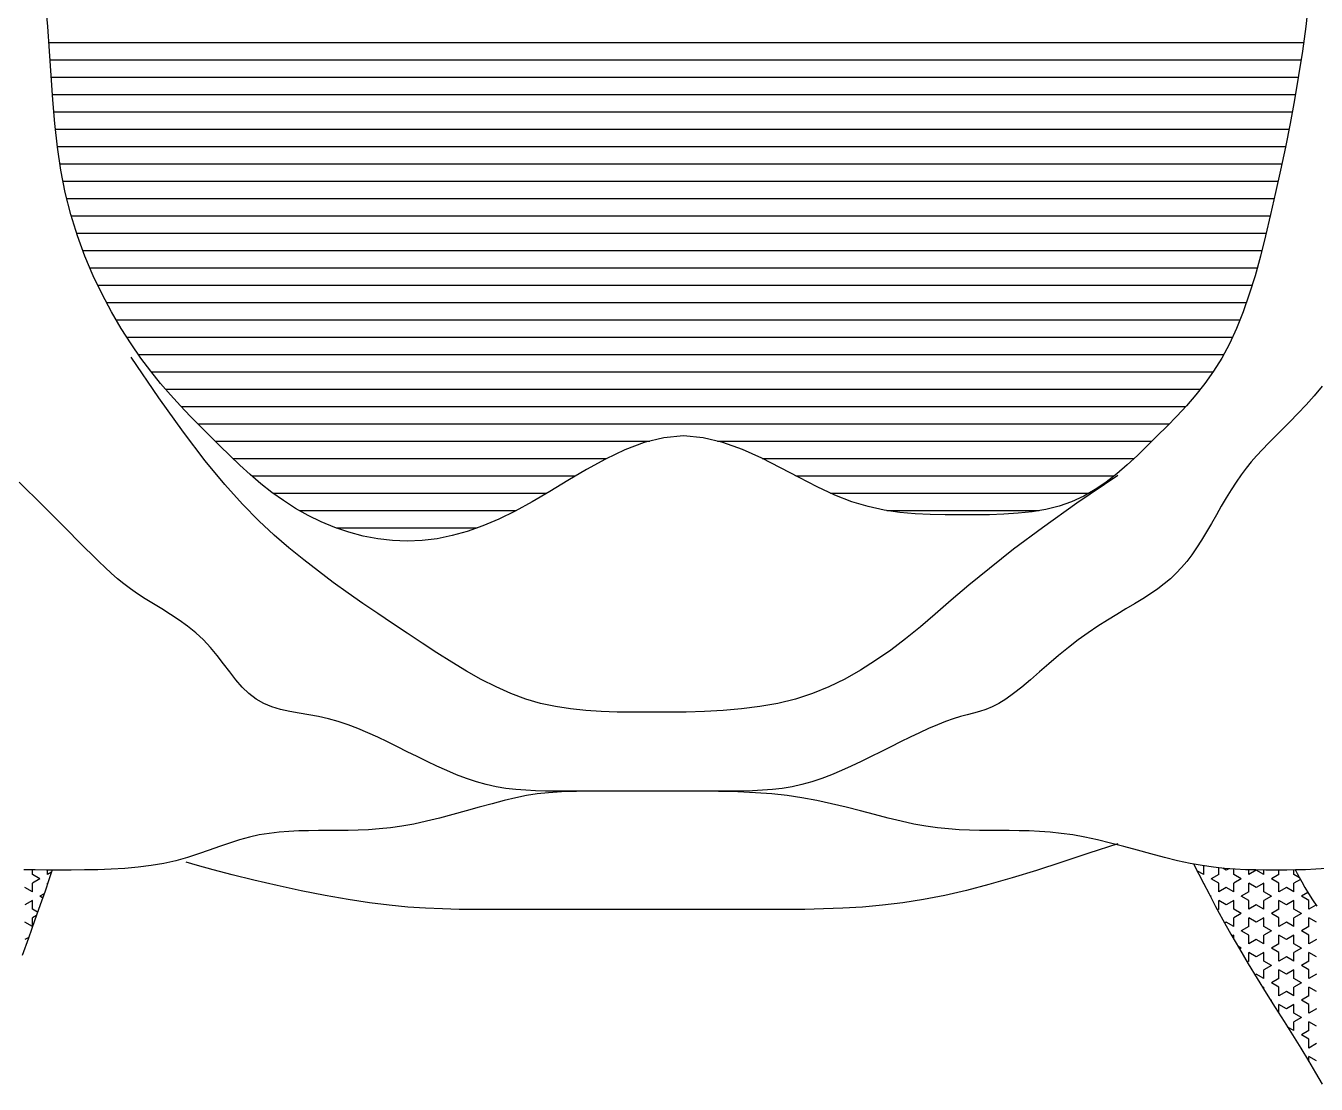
# Model space of a CAD drawing. Extents: x 138.78 to 140.36, y 234.45 to 235.46.
# Drawn here: x 139.306 to 139.877, y 234.53 to 234.998 of the extents above; entities that cross this region are included whole.
import ezdxf

# ---------------------------------------------------------------- set-up
doc = ezdxf.new("R2010")
doc.units = 0
doc.header["$MEASUREMENT"] = 0
doc.layers.get('0').update_dxf_attribs({"linetype": 'CONTINUOUS'})

msp = doc.modelspace()

# ---------------------------------------------------------------- linework, layer by layer
for p, q in [((139.31594, 234.9978), (139.31497, 235.0087)), ((139.87327, 235.0087), (139.87205, 234.9978)), ((139.31674, 234.98693), (139.31594, 234.9978)), ((139.87205, 234.9978), (139.87059, 234.98693)), ((139.31645, 234.99082), (139.87111, 234.99082)), ((139.31747, 234.97614), (139.31674, 234.98693)), ((139.87059, 234.98693), (139.86893, 234.97614)), ((139.317, 234.98315), (139.87001, 234.98315)), ((139.31824, 234.96544), (139.31747, 234.97614)), ((139.31752, 234.97549), (139.86881, 234.97549)), ((139.86893, 234.97614), (139.86709, 234.96544)), ((139.31807, 234.96782), (139.8675, 234.96782)), ((139.31914, 234.95488), (139.31824, 234.96544)), ((139.86709, 234.96544), (139.86512, 234.95488)), ((139.31869, 234.96015), (139.8661, 234.96015)), ((139.32028, 234.9445), (139.31914, 234.95488)), ((139.86512, 234.95488), (139.86305, 234.9445)), ((139.3194, 234.95249), (139.86464, 234.95249)), ((139.32025, 234.94482), (139.86311, 234.94482)), ((139.32177, 234.93431), (139.32028, 234.9445)), ((139.86305, 234.9445), (139.86091, 234.93431)), ((139.32135, 234.93716), (139.8615, 234.93716)), ((139.32369, 234.92437), (139.32177, 234.93431)), ((139.86091, 234.93431), (139.85873, 234.92437)), ((139.3227, 234.92949), (139.85985, 234.92949)), ((139.32613, 234.9147), (139.32369, 234.92437)), ((139.32433, 234.92182), (139.85816, 234.92182)), ((139.85873, 234.92437), (139.85654, 234.9147)), ((139.32905, 234.90533), (139.32613, 234.9147)), ((139.3263, 234.91416), (139.85642, 234.91416)), ((139.85654, 234.9147), (139.85432, 234.90533)), ((139.32869, 234.90649), (139.8546, 234.90649)), ((139.33238, 234.89631), (139.32905, 234.90533)), ((139.85432, 234.90533), (139.85204, 234.89631)), ((139.33145, 234.89883), (139.85267, 234.89883)), ((139.33605, 234.88766), (139.33238, 234.89631)), ((139.85204, 234.89631), (139.84964, 234.88766)), ((139.33456, 234.89116), (139.85061, 234.89116)), ((139.33999, 234.87942), (139.33605, 234.88766)), ((139.84964, 234.88766), (139.84712, 234.87942)), ((139.33804, 234.88349), (139.84837, 234.88349)), ((139.34414, 234.87162), (139.33999, 234.87942)), ((139.3419, 234.87583), (139.84588, 234.87583)), ((139.84712, 234.87942), (139.84442, 234.87162)), ((139.34842, 234.8643), (139.34414, 234.87162)), ((139.84442, 234.87162), (139.84152, 234.8643)), ((139.34616, 234.86816), (139.84305, 234.86816)), ((139.35277, 234.85749), (139.34842, 234.8643)), ((139.84152, 234.8643), (139.83838, 234.85749)), ((139.35085, 234.86049), (139.83976, 234.86049)), ((139.35713, 234.85121), (139.35277, 234.85749)), ((139.356, 234.85283), (139.83585, 234.85283)), ((139.83838, 234.85749), (139.83497, 234.85121)), ((139.36507, 234.83362), (139.35277, 234.85167)), ((139.36149, 234.8454), (139.35713, 234.85121)), ((139.83497, 234.85121), (139.83133, 234.8454)), ((139.36585, 234.84001), (139.36149, 234.8454)), ((139.36169, 234.84516), (139.83116, 234.84516)), ((139.83133, 234.8454), (139.82749, 234.84001)), ((139.37022, 234.83495), (139.36585, 234.84001)), ((139.36802, 234.8375), (139.82549, 234.8375)), ((139.37458, 234.83017), (139.37022, 234.83495)), ((139.82347, 234.83495), (139.81932, 234.83017)), ((139.82749, 234.84001), (139.82347, 234.83495)), ((139.87927, 234.83874), (139.87582, 234.83459)), ((139.37594, 234.81846), (139.36507, 234.83362)), ((139.37894, 234.82559), (139.37458, 234.83017)), ((139.3749, 234.82983), (139.81901, 234.82983)), ((139.81932, 234.83017), (139.81507, 234.82559)), ((139.87222, 234.83057), (139.86859, 234.82673)), ((139.87582, 234.83459), (139.87222, 234.83057)), ((139.3833, 234.82115), (139.37894, 234.82559)), ((139.81507, 234.82559), (139.81075, 234.82115)), ((139.86859, 234.82673), (139.86503, 234.82309)), ((139.38558, 234.80582), (139.37594, 234.81846)), ((139.38231, 234.82216), (139.81173, 234.82216)), ((139.38766, 234.81678), (139.3833, 234.82115)), ((139.81075, 234.82115), (139.80639, 234.81678)), ((139.86164, 234.81969), (139.8585, 234.81654)), ((139.86503, 234.82309), (139.86164, 234.81969)), ((139.39203, 234.81242), (139.38766, 234.81678)), ((139.38995, 234.8145), (139.58217, 234.8145)), ((139.39643, 234.8081), (139.39203, 234.81242)), ((139.57963, 234.81387), (139.57101, 234.81065)), ((139.58831, 234.81601), (139.57963, 234.81387)), ((139.59703, 234.81678), (139.58831, 234.81601)), ((139.60574, 234.81601), (139.59703, 234.81678)), ((139.61443, 234.81392), (139.60574, 234.81601)), ((139.61202, 234.8145), (139.8041, 234.8145)), ((139.62304, 234.8108), (139.61443, 234.81392)), ((139.80202, 234.81243), (139.79762, 234.80815)), ((139.80639, 234.81678), (139.80202, 234.81243)), ((139.8556, 234.8136), (139.8529, 234.81079)), ((139.8585, 234.81654), (139.8556, 234.8136)), ((139.4009, 234.80385), (139.39643, 234.8081)), ((139.39777, 234.80683), (139.56298, 234.80683)), ((139.5625, 234.8066), (139.55412, 234.80201)), ((139.57101, 234.81065), (139.5625, 234.8066)), ((139.63156, 234.80697), (139.62304, 234.8108)), ((139.63993, 234.80272), (139.63156, 234.80697)), ((139.63182, 234.80683), (139.7962, 234.80683)), ((139.79762, 234.80815), (139.79315, 234.804)), ((139.85037, 234.80806), (139.84798, 234.80532)), ((139.8529, 234.81079), (139.85037, 234.80806)), ((139.39421, 234.79533), (139.38558, 234.80582)), ((139.40547, 234.7997), (139.4009, 234.80385)), ((139.55412, 234.80201), (139.54591, 234.79715)), ((139.64814, 234.79838), (139.63993, 234.80272)), ((139.79315, 234.804), (139.78858, 234.80006)), ((139.84569, 234.80251), (139.84347, 234.79957)), ((139.84798, 234.80532), (139.84569, 234.80251)), ((139.30673, 234.79303), (139.30334, 234.79642)), ((139.40201, 234.78662), (139.39421, 234.79533)), ((139.41018, 234.79568), (139.40547, 234.7997)), ((139.40609, 234.79917), (139.54931, 234.79917)), ((139.41506, 234.79184), (139.41018, 234.79568)), ((139.54591, 234.79715), (139.53791, 234.79229)), ((139.64665, 234.79917), (139.78743, 234.79917)), ((139.65614, 234.79424), (139.64814, 234.79838)), ((139.78894, 234.79933), (139.77088, 234.78704)), ((139.78387, 234.79639), (139.77899, 234.79306)), ((139.78858, 234.80006), (139.78387, 234.79639)), ((139.84128, 234.79642), (139.8391, 234.79303)), ((139.84347, 234.79957), (139.84128, 234.79642)), ((139.31033, 234.78943), (139.30673, 234.79303)), ((139.31407, 234.78569), (139.31033, 234.78943)), ((139.42014, 234.78819), (139.41506, 234.79184)), ((139.41553, 234.7915), (139.53657, 234.7915)), ((139.53791, 234.79229), (139.53015, 234.7877)), ((139.66391, 234.79061), (139.65614, 234.79424)), ((139.662, 234.7915), (139.77627, 234.7915)), ((139.67141, 234.78773), (139.66391, 234.79061)), ((139.77391, 234.79014), (139.76859, 234.7877)), ((139.77899, 234.79306), (139.77391, 234.79014)), ((139.83692, 234.78943), (139.83474, 234.78569)), ((139.8391, 234.79303), (139.83692, 234.78943)), ((139.31788, 234.78189), (139.31407, 234.78569)), ((139.4092, 234.7793), (139.40201, 234.78662)), ((139.42546, 234.78479), (139.42014, 234.78819)), ((139.43105, 234.78166), (139.42546, 234.78479)), ((139.42718, 234.78383), (139.52305, 234.78383)), ((139.52264, 234.78361), (139.51538, 234.78007)), ((139.53015, 234.7877), (139.52264, 234.78361)), ((139.67867, 234.78557), (139.67141, 234.78773)), ((139.68573, 234.78401), (139.67867, 234.78557)), ((139.69262, 234.78298), (139.68573, 234.78401)), ((139.68693, 234.78383), (139.75424, 234.78383)), ((139.75718, 234.78434), (139.75116, 234.7833)), ((139.77088, 234.78704), (139.75569, 234.77621)), ((139.76301, 234.78578), (139.75718, 234.78434)), ((139.76859, 234.7877), (139.76301, 234.78578)), ((139.83474, 234.78569), (139.83256, 234.78189)), ((139.32168, 234.77808), (139.31788, 234.78189)), ((139.32542, 234.77434), (139.32168, 234.77808)), ((139.41598, 234.773), (139.4092, 234.7793)), ((139.43687, 234.77884), (139.43105, 234.78166)), ((139.44289, 234.77636), (139.43687, 234.77884)), ((139.51538, 234.78007), (139.50832, 234.77707)), ((139.69937, 234.78235), (139.69262, 234.78298)), ((139.70602, 234.78202), (139.69937, 234.78235)), ((139.71261, 234.7819), (139.70602, 234.78202)), ((139.71916, 234.78189), (139.71261, 234.7819)), ((139.72569, 234.7819), (139.71916, 234.78189)), ((139.7322, 234.78198), (139.72569, 234.7819)), ((139.73863, 234.78219), (139.7322, 234.78198)), ((139.74496, 234.78261), (139.73863, 234.78219)), ((139.75116, 234.7833), (139.74496, 234.78261)), ((139.83038, 234.77808), (139.8282, 234.77434)), ((139.83256, 234.78189), (139.83038, 234.77808)), ((139.32902, 234.77074), (139.32542, 234.77434)), ((139.42256, 234.76735), (139.41598, 234.773)), ((139.44909, 234.77425), (139.44289, 234.77636)), ((139.44346, 234.77617), (139.50579, 234.77617)), ((139.45542, 234.77255), (139.44909, 234.77425)), ((139.46186, 234.7713), (139.45542, 234.77255)), ((139.49468, 234.77271), (139.48803, 234.77134)), ((139.50143, 234.77462), (139.49468, 234.77271)), ((139.50832, 234.77707), (139.50143, 234.77462)), ((139.75569, 234.77621), (139.74294, 234.76667)), ((139.8282, 234.77434), (139.82602, 234.77074)), ((139.33241, 234.76735), (139.32902, 234.77074)), ((139.33556, 234.76421), (139.33241, 234.76735)), ((139.4291, 234.76202), (139.42256, 234.76735)), ((139.46836, 234.77052), (139.46186, 234.7713)), ((139.4749, 234.77025), (139.46836, 234.77052)), ((139.48145, 234.77053), (139.4749, 234.77025)), ((139.48803, 234.77134), (139.48145, 234.77053)), ((139.74294, 234.76667), (139.73224, 234.75826)), ((139.82384, 234.76735), (139.82165, 234.76421)), ((139.82602, 234.77074), (139.82384, 234.76735)), ((139.3385, 234.7613), (139.33556, 234.76421)), ((139.34131, 234.75861), (139.3385, 234.7613)), ((139.43564, 234.75694), (139.4291, 234.76202)), ((139.81943, 234.7613), (139.81714, 234.75861)), ((139.82165, 234.76421), (139.81943, 234.7613)), ((139.34405, 234.75608), (139.34131, 234.75861)), ((139.34678, 234.75369), (139.34405, 234.75608)), ((139.44218, 234.75206), (139.43564, 234.75694)), ((139.73224, 234.75826), (139.72318, 234.7508)), ((139.81475, 234.75608), (139.81222, 234.75369)), ((139.81714, 234.75861), (139.81475, 234.75608)), ((139.34959, 234.7514), (139.34678, 234.75369)), ((139.35253, 234.74918), (139.34959, 234.7514)), ((139.44873, 234.74735), (139.44218, 234.75206)), ((139.72318, 234.7508), (139.71534, 234.74413)), ((139.80953, 234.7514), (139.80662, 234.74918)), ((139.81222, 234.75369), (139.80953, 234.7514)), ((139.35568, 234.74699), (139.35253, 234.74918)), ((139.35907, 234.7448), (139.35568, 234.74699)), ((139.36267, 234.74258), (139.35907, 234.7448)), ((139.45527, 234.74278), (139.44873, 234.74735)), ((139.71534, 234.74413), (139.70832, 234.73807)), ((139.80008, 234.7448), (139.79644, 234.74258)), ((139.80348, 234.74699), (139.80008, 234.7448)), ((139.80662, 234.74918), (139.80348, 234.74699)), ((139.36641, 234.7403), (139.36267, 234.74258)), ((139.37022, 234.7379), (139.36641, 234.7403)), ((139.46181, 234.73831), (139.45527, 234.74278)), ((139.46836, 234.73391), (139.46181, 234.73831)), ((139.70832, 234.73807), (139.70171, 234.73245)), ((139.7926, 234.7403), (139.78858, 234.7379)), ((139.79644, 234.74258), (139.7926, 234.7403)), ((139.37402, 234.73538), (139.37022, 234.7379)), ((139.37776, 234.73268), (139.37402, 234.73538)), ((139.38136, 234.72978), (139.37776, 234.73268)), ((139.4749, 234.72954), (139.46836, 234.73391)), ((139.70171, 234.73245), (139.69516, 234.72714)), ((139.78017, 234.73268), (139.77585, 234.72978)), ((139.78443, 234.73538), (139.78017, 234.73268)), ((139.78858, 234.7379), (139.78443, 234.73538)), ((139.38476, 234.72664), (139.38136, 234.72978)), ((139.3879, 234.72325), (139.38476, 234.72664)), ((139.48144, 234.72519), (139.4749, 234.72954)), ((139.69516, 234.72714), (139.68858, 234.72214)), ((139.7715, 234.72664), (139.76714, 234.72325)), ((139.77585, 234.72978), (139.7715, 234.72664)), ((139.39084, 234.71968), (139.3879, 234.72325)), ((139.48798, 234.72091), (139.48144, 234.72519)), ((139.49453, 234.71677), (139.48798, 234.72091)), ((139.68858, 234.72214), (139.68193, 234.71748)), ((139.76714, 234.72325), (139.76282, 234.71968)), ((139.39365, 234.71606), (139.39084, 234.71968)), ((139.39639, 234.71246), (139.39365, 234.71606)), ((139.50107, 234.71282), (139.49453, 234.71677)), ((139.68193, 234.71748), (139.67517, 234.71319)), ((139.75856, 234.71606), (139.75441, 234.71246)), ((139.76282, 234.71968), (139.75856, 234.71606)), ((139.39912, 234.709), (139.39639, 234.71246)), ((139.50761, 234.70916), (139.50107, 234.71282)), ((139.67517, 234.71319), (139.66829, 234.70931)), ((139.75441, 234.71246), (139.7504, 234.709)), ((139.40193, 234.70578), (139.39912, 234.709)), ((139.40487, 234.7029), (139.40193, 234.70578)), ((139.51415, 234.70583), (139.50761, 234.70916)), ((139.5207, 234.70291), (139.51415, 234.70583)), ((139.66123, 234.70587), (139.65396, 234.70291)), ((139.66829, 234.70931), (139.66123, 234.70587)), ((139.74655, 234.70578), (139.74291, 234.7029)), ((139.7504, 234.709), (139.74655, 234.70578)), ((139.40802, 234.70047), (139.40487, 234.7029)), ((139.41142, 234.69854), (139.40802, 234.70047)), ((139.41506, 234.69706), (139.41142, 234.69854)), ((139.52724, 234.70047), (139.5207, 234.70291)), ((139.53379, 234.69855), (139.52724, 234.70047)), ((139.54037, 234.6971), (139.53379, 234.69855)), ((139.6387, 234.69855), (139.63074, 234.6971)), ((139.64646, 234.70047), (139.6387, 234.69855)), ((139.65396, 234.70291), (139.64646, 234.70047)), ((139.73636, 234.69854), (139.73342, 234.69706)), ((139.73951, 234.70047), (139.73636, 234.69854)), ((139.74291, 234.7029), (139.73951, 234.70047)), ((139.41891, 234.69592), (139.41506, 234.69706)), ((139.42292, 234.69501), (139.41891, 234.69592)), ((139.42707, 234.69425), (139.42292, 234.69501)), ((139.43133, 234.69351), (139.42707, 234.69425)), ((139.43565, 234.69271), (139.43133, 234.69351)), ((139.44, 234.69174), (139.43565, 234.69271)), ((139.54702, 234.69607), (139.54037, 234.6971)), ((139.55377, 234.69538), (139.54702, 234.69607)), ((139.56066, 234.69496), (139.55377, 234.69538)), ((139.56772, 234.69474), (139.56066, 234.69496)), ((139.57499, 234.69466), (139.56772, 234.69474)), ((139.58249, 234.69465), (139.57499, 234.69466)), ((139.59025, 234.69466), (139.58249, 234.69465)), ((139.59821, 234.69474), (139.59025, 234.69466)), ((139.60631, 234.69496), (139.59821, 234.69474)), ((139.61447, 234.69538), (139.60631, 234.69496)), ((139.62264, 234.69607), (139.61447, 234.69538)), ((139.63074, 234.6971), (139.62264, 234.69607)), ((139.71939, 234.69271), (139.71625, 234.69174)), ((139.72234, 234.69351), (139.71939, 234.69271)), ((139.72514, 234.69425), (139.72234, 234.69351)), ((139.72788, 234.69501), (139.72514, 234.69425)), ((139.73062, 234.69592), (139.72788, 234.69501)), ((139.73342, 234.69706), (139.73062, 234.69592)), ((139.44437, 234.69052), (139.44, 234.69174)), ((139.44873, 234.68906), (139.44437, 234.69052)), ((139.45309, 234.6874), (139.44873, 234.68906)), ((139.45745, 234.68556), (139.45309, 234.6874)), ((139.70536, 234.6874), (139.70135, 234.68556)), ((139.70921, 234.68906), (139.70536, 234.6874)), ((139.71285, 234.69052), (139.70921, 234.68906)), ((139.71625, 234.69174), (139.71285, 234.69052)), ((139.46181, 234.68359), (139.45745, 234.68556)), ((139.46617, 234.68152), (139.46181, 234.68359)), ((139.47054, 234.67938), (139.46617, 234.68152)), ((139.69294, 234.68152), (139.68862, 234.67938)), ((139.69719, 234.68359), (139.69294, 234.68152)), ((139.70135, 234.68556), (139.69719, 234.68359)), ((139.4749, 234.6772), (139.47054, 234.67938)), ((139.47926, 234.67503), (139.4749, 234.6772)), ((139.68426, 234.6772), (139.6799, 234.67503)), ((139.68862, 234.67938), (139.68426, 234.6772)), ((139.48362, 234.67289), (139.47926, 234.67503)), ((139.48798, 234.67081), (139.48362, 234.67289)), ((139.49234, 234.66884), (139.48798, 234.67081)), ((139.67118, 234.67081), (139.66681, 234.66884)), ((139.67554, 234.67289), (139.67118, 234.67081)), ((139.6799, 234.67503), (139.67554, 234.67289)), ((139.49671, 234.66701), (139.49234, 234.66884)), ((139.50107, 234.66534), (139.49671, 234.66701)), ((139.50543, 234.66389), (139.50107, 234.66534)), ((139.50979, 234.66266), (139.50543, 234.66389)), ((139.65373, 234.66389), (139.64937, 234.66266)), ((139.65809, 234.66534), (139.65373, 234.66389)), ((139.66245, 234.66701), (139.65809, 234.66534)), ((139.66681, 234.66884), (139.66245, 234.66701)), ((139.51415, 234.6617), (139.50979, 234.66266)), ((139.51852, 234.66098), (139.51415, 234.6617)), ((139.52288, 234.66047), (139.51852, 234.66098)), ((139.52724, 234.66012), (139.52288, 234.66047)), ((139.5316, 234.65991), (139.52724, 234.66012)), ((139.53235, 234.65853), (139.52764, 234.65781)), ((139.53596, 234.6598), (139.5316, 234.65991)), ((139.53737, 234.65905), (139.53235, 234.65853)), ((139.54032, 234.65976), (139.53596, 234.6598)), ((139.54305, 234.65939), (139.53737, 234.65905)), ((139.54469, 234.65976), (139.54032, 234.65976)), ((139.54975, 234.6596), (139.54305, 234.65939)), ((139.54905, 234.65976), (139.54469, 234.65976)), ((139.55341, 234.65976), (139.54905, 234.65976)), ((139.55784, 234.65971), (139.54975, 234.6596)), ((139.55777, 234.65976), (139.55341, 234.65976)), ((139.56213, 234.65976), (139.55777, 234.65976)), ((139.56766, 234.65975), (139.55784, 234.65971)), ((139.56649, 234.65976), (139.56213, 234.65976)), ((139.57086, 234.65976), (139.56649, 234.65976)), ((139.57958, 234.65976), (139.56766, 234.65975)), ((139.57522, 234.65976), (139.57086, 234.65976)), ((139.57958, 234.65976), (139.57522, 234.65976)), ((139.58394, 234.65976), (139.57958, 234.65976)), ((139.59188, 234.65975), (139.57958, 234.65976)), ((139.5883, 234.65976), (139.58394, 234.65976)), ((139.59267, 234.65976), (139.5883, 234.65976)), ((139.60275, 234.65971), (139.59188, 234.65975)), ((139.59703, 234.65976), (139.59267, 234.65976)), ((139.60139, 234.65976), (139.59703, 234.65976)), ((139.60575, 234.65976), (139.60139, 234.65976)), ((139.6124, 234.6596), (139.60275, 234.65971)), ((139.61011, 234.65976), (139.60575, 234.65976)), ((139.61447, 234.65976), (139.61011, 234.65976)), ((139.62102, 234.65939), (139.6124, 234.6596)), ((139.61884, 234.65976), (139.61447, 234.65976)), ((139.6232, 234.6598), (139.61884, 234.65976)), ((139.62882, 234.65905), (139.62102, 234.65939)), ((139.62756, 234.65991), (139.6232, 234.6598)), ((139.63192, 234.66012), (139.62756, 234.65991)), ((139.63601, 234.65853), (139.62882, 234.65905)), ((139.63628, 234.66047), (139.63192, 234.66012)), ((139.64279, 234.65781), (139.63601, 234.65853)), ((139.64064, 234.66098), (139.63628, 234.66047)), ((139.64501, 234.6617), (139.64064, 234.66098)), ((139.64937, 234.66266), (139.64501, 234.6617)), ((139.5067, 234.65266), (139.50089, 234.65103)), ((139.51236, 234.65421), (139.5067, 234.65266)), ((139.51778, 234.65563), (139.51236, 234.65421)), ((139.52288, 234.65685), (139.51778, 234.65563)), ((139.52764, 234.65781), (139.52288, 234.65685)), ((139.64937, 234.65685), (139.64279, 234.65781)), ((139.6559, 234.65563), (139.64937, 234.65685)), ((139.66241, 234.65421), (139.6559, 234.65563)), ((139.66884, 234.65266), (139.66241, 234.65421)), ((139.67517, 234.65103), (139.66884, 234.65266)), ((139.48914, 234.64785), (139.48338, 234.64643)), ((139.49501, 234.64941), (139.48914, 234.64785)), ((139.50089, 234.65103), (139.49501, 234.64941)), ((139.68137, 234.64941), (139.67517, 234.65103)), ((139.6874, 234.64785), (139.68137, 234.64941)), ((139.69322, 234.64643), (139.6874, 234.64785)), ((139.41383, 234.64108), (139.40947, 234.64036)), ((139.4182, 234.6416), (139.41383, 234.64108)), ((139.42256, 234.64195), (139.4182, 234.6416)), ((139.42692, 234.64216), (139.42256, 234.64195)), ((139.43128, 234.64226), (139.42692, 234.64216)), ((139.43564, 234.6423), (139.43128, 234.64226)), ((139.44, 234.64231), (139.43564, 234.6423)), ((139.44437, 234.64231), (139.44, 234.64231)), ((139.44877, 234.64235), (139.44437, 234.64231)), ((139.45324, 234.64246), (139.44877, 234.64235)), ((139.45781, 234.64267), (139.45324, 234.64246)), ((139.46252, 234.64302), (139.45781, 234.64267)), ((139.4674, 234.64354), (139.46252, 234.64302)), ((139.47248, 234.64426), (139.4674, 234.64354)), ((139.47781, 234.64522), (139.47248, 234.64426)), ((139.48338, 234.64643), (139.47781, 234.64522)), ((139.6988, 234.64522), (139.69322, 234.64643)), ((139.70412, 234.64426), (139.6988, 234.64522)), ((139.70921, 234.64354), (139.70412, 234.64426)), ((139.71408, 234.64302), (139.70921, 234.64354)), ((139.71879, 234.64267), (139.71408, 234.64302)), ((139.72336, 234.64246), (139.71879, 234.64267)), ((139.72783, 234.64235), (139.72336, 234.64246)), ((139.73224, 234.64231), (139.72783, 234.64235)), ((139.7366, 234.64231), (139.73224, 234.64231)), ((139.74097, 234.6423), (139.7366, 234.64231)), ((139.74537, 234.64226), (139.74097, 234.6423)), ((139.74984, 234.64216), (139.74537, 234.64226)), ((139.75441, 234.64195), (139.74984, 234.64216)), ((139.75912, 234.6416), (139.75441, 234.64195)), ((139.764, 234.64108), (139.75912, 234.6416)), ((139.76908, 234.64036), (139.764, 234.64108)), ((139.39634, 234.63677), (139.39187, 234.63521)), ((139.40074, 234.63819), (139.39634, 234.63677)), ((139.40511, 234.6394), (139.40074, 234.63819)), ((139.40947, 234.64036), (139.40511, 234.6394)), ((139.7744, 234.6394), (139.76908, 234.64036)), ((139.77998, 234.63819), (139.7744, 234.6394)), ((139.78894, 234.63649), (139.77625, 234.63227)), ((139.78576, 234.63677), (139.77998, 234.63819)), ((139.79168, 234.63521), (139.78576, 234.63677)), ((139.37771, 234.63041), (139.37263, 234.62899)), ((139.38259, 234.63196), (139.37771, 234.63041)), ((139.3873, 234.63359), (139.38259, 234.63196)), ((139.39187, 234.63521), (139.3873, 234.63359)), ((139.77625, 234.63227), (139.7643, 234.62834)), ((139.79767, 234.63359), (139.79168, 234.63521)), ((139.80365, 234.63196), (139.79767, 234.63359)), ((139.80957, 234.63041), (139.80365, 234.63196)), ((139.81535, 234.62899), (139.80957, 234.63041)), ((139.31033, 234.62491), (139.30535, 234.62502)), ((139.30914, 234.62285), (139.30914, 234.62493)), ((139.31546, 234.62487), (139.31033, 234.62491)), ((139.32078, 234.62486), (139.31546, 234.62487)), ((139.31578, 234.62285), (139.31578, 234.62487)), ((139.31788, 234.62487), (139.31749, 234.6237)), ((139.32636, 234.62487), (139.32078, 234.62486)), ((139.33214, 234.62491), (139.32636, 234.62487)), ((139.33806, 234.62502), (139.33214, 234.62491)), ((139.34405, 234.62523), (139.33806, 234.62502)), ((139.35003, 234.62557), (139.34405, 234.62523)), ((139.35595, 234.62609), (139.35003, 234.62557)), ((139.36173, 234.62681), (139.35595, 234.62609)), ((139.36731, 234.62777), (139.36173, 234.62681)), ((139.37263, 234.62899), (139.36731, 234.62777)), ((139.3822, 234.62682), (139.37719, 234.62835)), ((139.38911, 234.6249), (139.3822, 234.62682)), ((139.39753, 234.62272), (139.38911, 234.6249)), ((139.75298, 234.62471), (139.74224, 234.62141)), ((139.7643, 234.62834), (139.75298, 234.62471)), ((139.82093, 234.62777), (139.81535, 234.62899)), ((139.82625, 234.62681), (139.82093, 234.62777)), ((139.82253, 234.62748), (139.82335, 234.62583)), ((139.82335, 234.62583), (139.82481, 234.62297)), ((139.82699, 234.62285), (139.82399, 234.62457)), ((139.83133, 234.62609), (139.82625, 234.62681)), ((139.82702, 234.6267), (139.82699, 234.62668)), ((139.82699, 234.62285), (139.82699, 234.62668)), ((139.83621, 234.62557), (139.83133, 234.62609)), ((139.83362, 234.62285), (139.83362, 234.62585)), ((139.83694, 234.62476), (139.83539, 234.62566)), ((139.84092, 234.62523), (139.83621, 234.62557)), ((139.83811, 234.62543), (139.83694, 234.62476)), ((139.84026, 234.62285), (139.84026, 234.62527)), ((139.84549, 234.62502), (139.84092, 234.62523)), ((139.84996, 234.62491), (139.84549, 234.62502)), ((139.8469, 234.62285), (139.8469, 234.62498)), ((139.85022, 234.62476), (139.8469, 234.62285)), ((139.85436, 234.62487), (139.84996, 234.62491)), ((139.85354, 234.62285), (139.85022, 234.62476)), ((139.85354, 234.62285), (139.85354, 234.62488)), ((139.85873, 234.62486), (139.85436, 234.62487)), ((139.8631, 234.62487), (139.85873, 234.62486)), ((139.86018, 234.62285), (139.86018, 234.62486)), ((139.8675, 234.62491), (139.8631, 234.62487)), ((139.8635, 234.62476), (139.86331, 234.62487)), ((139.86369, 234.62487), (139.8635, 234.62476)), ((139.86682, 234.62285), (139.86682, 234.6249)), ((139.86743, 234.62491), (139.86764, 234.6245)), ((139.87197, 234.62502), (139.8675, 234.62491)), ((139.86764, 234.6245), (139.86821, 234.6234)), ((139.87654, 234.62523), (139.87197, 234.62502)), ((139.88125, 234.62557), (139.87654, 234.62523)), ((139.31246, 234.62093), (139.30914, 234.62285)), ((139.31246, 234.62093), (139.30914, 234.61901)), ((139.30914, 234.61518), (139.30914, 234.61901)), ((139.3164, 234.62048), (139.31473, 234.61559)), ((139.31754, 234.62386), (139.31578, 234.62285)), ((139.31578, 234.61866), (139.31578, 234.61901)), ((139.31588, 234.61896), (139.31578, 234.61901)), ((139.31749, 234.6237), (139.3164, 234.62048)), ((139.40707, 234.62039), (139.39753, 234.62272)), ((139.41735, 234.61802), (139.40707, 234.62039)), ((139.73197, 234.61845), (139.72209, 234.61584)), ((139.74224, 234.62141), (139.73197, 234.61845)), ((139.82481, 234.62297), (139.82681, 234.61906)), ((139.82681, 234.61906), (139.82931, 234.61429)), ((139.82699, 234.61901), (139.82687, 234.61895)), ((139.82699, 234.61873), (139.82699, 234.61901)), ((139.83362, 234.62285), (139.83031, 234.62093)), ((139.83362, 234.61901), (139.83031, 234.62093)), ((139.83362, 234.61518), (139.83362, 234.61901)), ((139.84358, 234.62093), (139.84026, 234.62285)), ((139.84358, 234.62093), (139.84026, 234.61901)), ((139.84026, 234.61518), (139.84026, 234.61901)), ((139.8469, 234.61518), (139.8469, 234.61901)), ((139.85022, 234.6171), (139.8469, 234.61901)), ((139.85354, 234.61901), (139.85022, 234.6171)), ((139.85354, 234.61518), (139.85354, 234.61901)), ((139.86018, 234.62285), (139.85686, 234.62093)), ((139.86018, 234.61901), (139.85686, 234.62093)), ((139.86018, 234.61518), (139.86018, 234.61901)), ((139.86926, 234.62144), (139.86682, 234.62285)), ((139.86968, 234.62067), (139.86682, 234.61901)), ((139.86682, 234.61518), (139.86682, 234.61901)), ((139.86821, 234.6234), (139.8691, 234.62173)), ((139.8691, 234.62173), (139.87027, 234.6196)), ((139.87027, 234.6196), (139.87168, 234.61713)), ((139.30914, 234.61518), (139.30582, 234.6171)), ((139.3143, 234.61432), (139.31246, 234.61326)), ((139.31369, 234.61255), (139.31246, 234.61326)), ((139.31473, 234.61559), (139.3126, 234.60941)), ((139.42798, 234.61572), (139.41735, 234.61802)), ((139.43857, 234.6136), (139.42798, 234.61572)), ((139.44873, 234.61178), (139.43857, 234.6136)), ((139.71251, 234.61361), (139.70316, 234.61178)), ((139.72209, 234.61584), (139.71251, 234.61361)), ((139.82931, 234.61429), (139.83222, 234.60881)), ((139.83031, 234.61326), (139.82965, 234.61364)), ((139.83031, 234.61326), (139.82996, 234.61306)), ((139.83694, 234.6171), (139.83362, 234.61518)), ((139.84026, 234.61518), (139.83694, 234.6171)), ((139.8469, 234.61518), (139.84358, 234.61326)), ((139.8469, 234.61135), (139.84358, 234.61326)), ((139.85686, 234.61326), (139.85354, 234.61518)), ((139.85686, 234.61326), (139.85354, 234.61135)), ((139.8635, 234.6171), (139.86018, 234.61518)), ((139.86682, 234.61518), (139.8635, 234.6171)), ((139.873, 234.61491), (139.87014, 234.61326)), ((139.87346, 234.61135), (139.87014, 234.61326)), ((139.87168, 234.61713), (139.87328, 234.61444)), ((139.87328, 234.61444), (139.87504, 234.61164)), ((139.30914, 234.61135), (139.30582, 234.60943)), ((139.30914, 234.60751), (139.30914, 234.61135)), ((139.31147, 234.60617), (139.30914, 234.60751)), ((139.3126, 234.60941), (139.31014, 234.60236)), ((139.45816, 234.61034), (139.44873, 234.61178)), ((139.4669, 234.60926), (139.45816, 234.61034)), ((139.4751, 234.60848), (139.4669, 234.60926)), ((139.48289, 234.60796), (139.4751, 234.60848)), ((139.49041, 234.60765), (139.48289, 234.60796)), ((139.4978, 234.60748), (139.49041, 234.60765)), ((139.50518, 234.60742), (139.4978, 234.60748)), ((139.5127, 234.60742), (139.50518, 234.60742)), ((139.52046, 234.60742), (139.5127, 234.60742)), ((139.52842, 234.60742), (139.52046, 234.60742)), ((139.53652, 234.60742), (139.52842, 234.60742)), ((139.54469, 234.60742), (139.53652, 234.60742)), ((139.55285, 234.60742), (139.54469, 234.60742)), ((139.56095, 234.60742), (139.55285, 234.60742)), ((139.56891, 234.60742), (139.56095, 234.60742)), ((139.57667, 234.60742), (139.56891, 234.60742)), ((139.58418, 234.60742), (139.57667, 234.60742)), ((139.59148, 234.60742), (139.58418, 234.60742)), ((139.59865, 234.60742), (139.59148, 234.60742)), ((139.60575, 234.60742), (139.59865, 234.60742)), ((139.61285, 234.60742), (139.60575, 234.60742)), ((139.62002, 234.60742), (139.61285, 234.60742)), ((139.62732, 234.60742), (139.62002, 234.60742)), ((139.63483, 234.60742), (139.62732, 234.60742)), ((139.6426, 234.60742), (139.63483, 234.60742)), ((139.65062, 234.60748), (139.6426, 234.60742)), ((139.65888, 234.60765), (139.65062, 234.60748)), ((139.66736, 234.60796), (139.65888, 234.60765)), ((139.67605, 234.60848), (139.66736, 234.60796)), ((139.68492, 234.60926), (139.67605, 234.60848)), ((139.69396, 234.61034), (139.68492, 234.60926)), ((139.70316, 234.61178), (139.69396, 234.61034)), ((139.83222, 234.60881), (139.83547, 234.60282)), ((139.83362, 234.60751), (139.83309, 234.6072)), ((139.83362, 234.60751), (139.83362, 234.61135)), ((139.83694, 234.60943), (139.83362, 234.61135)), ((139.84026, 234.61135), (139.83694, 234.60943)), ((139.84026, 234.60751), (139.84026, 234.61135)), ((139.84358, 234.6056), (139.84026, 234.60751)), ((139.8469, 234.60751), (139.8469, 234.61135)), ((139.85022, 234.60943), (139.8469, 234.60751)), ((139.85354, 234.60751), (139.85022, 234.60943)), ((139.85354, 234.60751), (139.85354, 234.61135)), ((139.86018, 234.60751), (139.85686, 234.6056)), ((139.86018, 234.60751), (139.86018, 234.61135)), ((139.8635, 234.60943), (139.86018, 234.61135)), ((139.86682, 234.61135), (139.8635, 234.60943)), ((139.86682, 234.60751), (139.86682, 234.61135)), ((139.87014, 234.6056), (139.86682, 234.60751)), ((139.87346, 234.60751), (139.87346, 234.61135)), ((139.8766, 234.60933), (139.87346, 234.60751)), ((139.87504, 234.61164), (139.87691, 234.60887)), ((139.30914, 234.59985), (139.30582, 234.60176)), ((139.31014, 234.60236), (139.30745, 234.59481)), ((139.31097, 234.60474), (139.30914, 234.60368)), ((139.30914, 234.59985), (139.30914, 234.60368)), ((139.83547, 234.60282), (139.839, 234.59648)), ((139.83694, 234.60176), (139.83628, 234.60138)), ((139.84026, 234.59985), (139.83694, 234.60176)), ((139.84358, 234.6056), (139.84026, 234.60368)), ((139.84026, 234.59985), (139.84026, 234.60368)), ((139.8469, 234.59985), (139.8469, 234.60368)), ((139.85022, 234.60176), (139.8469, 234.60368)), ((139.85354, 234.60368), (139.85022, 234.60176)), ((139.85354, 234.59985), (139.85354, 234.60368)), ((139.86018, 234.60368), (139.85686, 234.6056)), ((139.86018, 234.59985), (139.86018, 234.60368)), ((139.8635, 234.60176), (139.86018, 234.59985)), ((139.86682, 234.59985), (139.8635, 234.60176)), ((139.87014, 234.6056), (139.86682, 234.60368)), ((139.86682, 234.59985), (139.86682, 234.60368)), ((139.87346, 234.59985), (139.87346, 234.60368)), ((139.87678, 234.60176), (139.87346, 234.60368)), ((139.839, 234.59648), (139.84274, 234.58997)), ((139.84026, 234.59601), (139.83952, 234.59558)), ((139.84026, 234.59428), (139.84026, 234.59601)), ((139.8469, 234.59985), (139.84358, 234.59793)), ((139.8469, 234.59601), (139.84358, 234.59793)), ((139.8469, 234.59218), (139.8469, 234.59601)), ((139.85686, 234.59793), (139.85354, 234.59985)), ((139.85686, 234.59793), (139.85354, 234.59601)), ((139.85354, 234.59218), (139.85354, 234.59601)), ((139.86018, 234.59218), (139.86018, 234.59601)), ((139.8635, 234.5941), (139.86018, 234.59601)), ((139.86682, 234.59601), (139.8635, 234.5941)), ((139.86682, 234.59218), (139.86682, 234.59601)), ((139.87346, 234.59985), (139.87014, 234.59793)), ((139.87346, 234.59601), (139.87014, 234.59793)), ((139.87346, 234.59218), (139.87346, 234.59601)), ((139.30745, 234.59481), (139.30466, 234.58715)), ((139.30755, 234.5951), (139.30582, 234.5941)), ((139.84358, 234.59026), (139.84207, 234.59114)), ((139.84274, 234.58997), (139.84661, 234.58343)), ((139.84358, 234.59026), (139.84282, 234.58983)), ((139.85022, 234.5941), (139.8469, 234.59218)), ((139.85354, 234.59218), (139.85022, 234.5941)), ((139.86018, 234.59218), (139.85686, 234.59026)), ((139.86018, 234.58835), (139.85686, 234.59026)), ((139.87014, 234.59026), (139.86682, 234.59218)), ((139.87014, 234.59026), (139.86682, 234.58835)), ((139.87678, 234.5941), (139.87346, 234.59218)), ((139.8469, 234.58452), (139.84621, 234.58411)), ((139.8469, 234.58452), (139.8469, 234.58835)), ((139.85022, 234.58643), (139.8469, 234.58835)), ((139.85354, 234.58835), (139.85022, 234.58643)), ((139.85354, 234.58452), (139.85354, 234.58835)), ((139.85686, 234.5826), (139.85354, 234.58452)), ((139.86018, 234.58452), (139.86018, 234.58835)), ((139.8635, 234.58643), (139.86018, 234.58452)), ((139.86682, 234.58452), (139.8635, 234.58643)), ((139.86682, 234.58452), (139.86682, 234.58835)), ((139.87346, 234.58452), (139.87014, 234.5826)), ((139.87346, 234.58452), (139.87346, 234.58835)), ((139.87678, 234.58643), (139.87346, 234.58835)), ((139.84661, 234.58343), (139.85058, 234.57693)), ((139.85022, 234.57877), (139.84966, 234.57844)), ((139.85354, 234.57685), (139.85022, 234.57877)), ((139.85686, 234.5826), (139.85354, 234.58068)), ((139.85354, 234.57685), (139.85354, 234.58068)), ((139.86018, 234.57685), (139.86018, 234.58068)), ((139.8635, 234.57877), (139.86018, 234.58068)), ((139.86682, 234.58068), (139.8635, 234.57877)), ((139.86682, 234.57685), (139.86682, 234.58068)), ((139.87346, 234.58068), (139.87014, 234.5826)), ((139.87346, 234.57685), (139.87346, 234.58068)), ((139.87678, 234.57877), (139.87346, 234.57685)), ((139.85058, 234.57693), (139.85457, 234.57049)), ((139.85354, 234.57302), (139.85315, 234.57279)), ((139.85354, 234.57215), (139.85354, 234.57302)), ((139.86018, 234.57685), (139.85686, 234.57493)), ((139.86018, 234.57302), (139.85686, 234.57493)), ((139.86018, 234.56918), (139.86018, 234.57302)), ((139.87014, 234.57493), (139.86682, 234.57685)), ((139.87014, 234.57493), (139.86682, 234.57302)), ((139.86682, 234.56918), (139.86682, 234.57302)), ((139.87346, 234.56918), (139.87346, 234.57302)), ((139.87678, 234.5711), (139.87346, 234.57302)), ((139.85457, 234.57049), (139.85855, 234.56416)), ((139.85686, 234.56727), (139.85645, 234.5675)), ((139.85686, 234.56727), (139.85667, 234.56716)), ((139.8635, 234.5711), (139.86018, 234.56918)), ((139.86682, 234.56918), (139.8635, 234.5711)), ((139.87346, 234.56918), (139.87014, 234.56727)), ((139.87346, 234.56535), (139.87014, 234.56727)), ((139.85855, 234.56416), (139.86246, 234.55797)), ((139.86018, 234.56158), (139.86018, 234.56535)), ((139.8635, 234.56343), (139.86018, 234.56535)), ((139.86682, 234.56535), (139.8635, 234.56343)), ((139.86682, 234.56152), (139.86682, 234.56535)), ((139.87014, 234.5596), (139.86682, 234.56152)), ((139.87346, 234.56152), (139.87346, 234.56535)), ((139.87678, 234.56343), (139.87346, 234.56152)), ((139.86246, 234.55797), (139.86625, 234.55194)), ((139.86682, 234.55385), (139.86404, 234.55546)), ((139.87014, 234.5596), (139.86682, 234.55768)), ((139.86682, 234.55385), (139.86682, 234.55768)), ((139.87346, 234.55385), (139.87346, 234.55768)), ((139.87678, 234.55577), (139.87346, 234.55768)), ((139.86625, 234.55194), (139.86987, 234.54612)), ((139.87346, 234.55385), (139.87014, 234.55193)), ((139.87346, 234.55002), (139.87014, 234.55193)), ((139.87346, 234.54618), (139.87346, 234.55002)), ((139.86987, 234.54612), (139.87327, 234.54054)), ((139.87678, 234.5481), (139.87346, 234.54618)), ((139.87327, 234.54054), (139.87642, 234.53522)), ((139.87346, 234.54022), (139.87346, 234.54235)), ((139.87678, 234.54044), (139.87346, 234.54235)), ((139.87642, 234.53522), (139.87936, 234.53018))]:
    msp.add_line(p, q)

doc.saveas('drawing.dxf')
